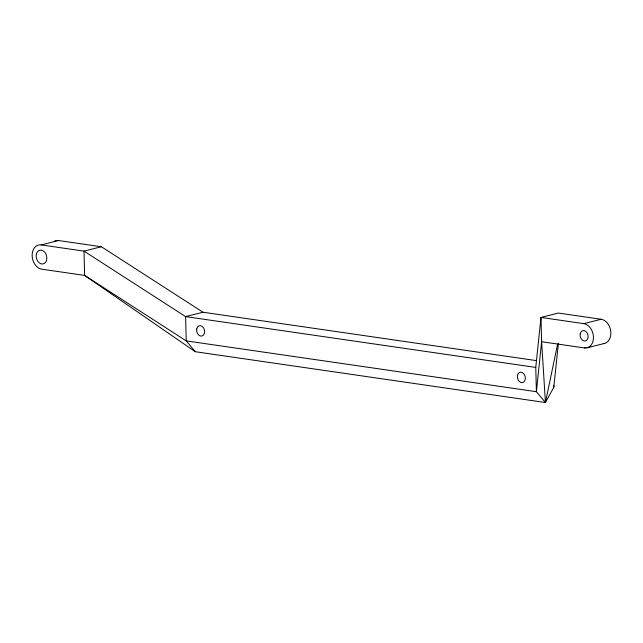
<?xml version="1.0" encoding="UTF-8"?>
<svg xmlns="http://www.w3.org/2000/svg" width="643" height="643" viewBox="0 0 643 643"><rect width="100%" height="100%" fill="white"/><g stroke="black" fill="none" stroke-linecap="round" stroke-linejoin="round"><path stroke-width="0.96" d="M558.397 343.225L553.792 387.327L545.433 402.526L536.399 391.7L535.764 367.418L540.98 317.433L558.373 313.061L601.181 319.274A12.386 9.139 75.9 0 1 610.794 331.812A12.386 9.139 75.9 0 1 603.271 343.619M536.294 360.594L202.995 312.233L101.377 246.743L58.577 240.538L41.184 244.911A12.386 9.139 75.9 0 0 32.15 255.697A12.386 9.139 75.9 0 0 41.819 269.192L84.627 275.405L195.271 351.713L545.433 402.526L557.594 344.158M101.377 246.743L83.992 251.116L41.184 244.911M202.995 312.233L185.602 316.605L83.992 251.116L84.627 275.405L186.237 340.894L195.271 351.713L193.76 350.403M545.433 402.526L541.623 341.722L540.98 317.433L583.788 323.646L601.181 319.274M535.764 367.418L185.602 316.605L186.237 340.894L536.399 391.7L541.623 341.722L584.423 347.935L586.352 347.445M587.3 347.759L604.685 343.386M553.744 385.39L553.792 387.327M54.366 241.246A12.386 9.139 75.9 0 1 58.577 240.538M583.788 323.646A12.386 9.139 75.9 0 1 593.457 337.149A12.386 9.139 75.9 0 1 584.423 347.935M517.454 375.512A5.313 3.914 75.9 0 0 522.534 382.601A5.313 3.914 75.9 0 0 524.101 374.154A5.313 3.914 75.9 0 0 517.454 375.512M196.726 328.975A5.313 3.914 75.9 0 0 201.806 336.064A5.313 3.914 75.9 0 0 203.373 327.617A5.313 3.914 75.9 0 0 196.726 328.975M580.195 333.878A5.313 3.914 75.9 0 0 585.275 340.967A5.313 3.914 75.9 0 0 586.842 332.519A5.313 3.914 75.9 0 0 580.195 333.878M36.386 254.089A7.081 5.216 75.9 0 0 42.727 264.008A7.081 5.216 75.9 0 0 45.404 253.061A7.081 5.216 75.9 0 0 36.386 254.089"/></g></svg>
